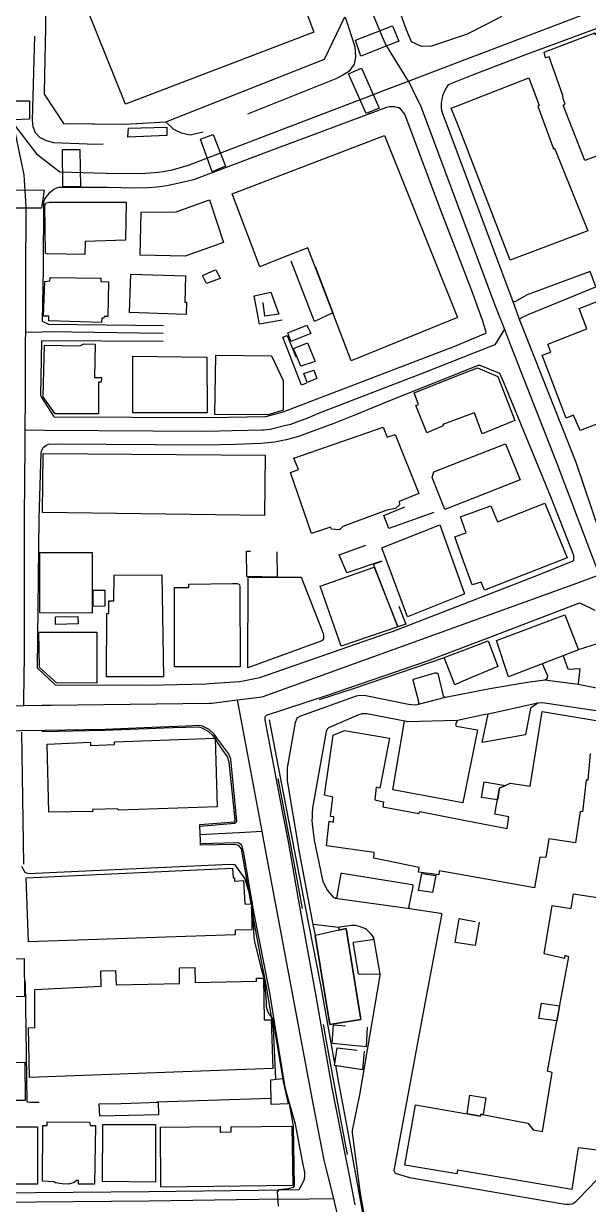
# Model space of a CAD drawing. Header units: millimetres. Extents: x 198785 to 203305, y 542885 to 545889.
# Drawn here: x 200602.1 to 200724.9, y 543152.6 to 543409.1 of the extents above; entities that cross this region are included whole.
import ezdxf

# ---------------------------------------------------------------- set-up
doc = ezdxf.new("R2010")
doc.units = ezdxf.units.MM
for name, pattern in [('FENCE_25K', [54.3, 28.7, -9.2, -16.4]), ('HIDDEN_BULD_25K', [28.8, 18.4, -10.4]), ('HIDDEN_IN_25K', [56.5, 36.5, -20])]:
    doc.linetypes.add(name, pattern=pattern)
for name, color, linetype in [('A0013117', 253, 'Continuous'), ('A0013118', 253, 'Continuous'), ('A0023217', 253, 'Continuous'), ('A0033324', 253, 'Continuous'), ('A0043325', 253, 'Continuous'), ('B0014111', 253, 'Continuous'), ('B0014112', 253, 'Continuous'), ('B0014113', 253, 'Continuous'), ('B0014115', 253, 'Continuous'), ('B0014116', 253, 'Continuous'), ('B0024120', 253, 'Continuous'), ('C0076117', 253, 'Continuous'), ('F0017111', 253, 'Continuous'), ('F0047224', 253, 'Continuous')]:
    doc.layers.add(name, color=color, linetype=linetype)

msp = doc.modelspace()

# ---------------------------------------------------------------- linework, layer by layer
at = {"layer": 'A0013117'}
for points in [[(200607.02, 543419.11), (200606.91, 543408.21), (200606.71, 543397.91), (200606.64, 543393.82), (200610.85, 543387.42), (200624.12, 543387.29), (200633.03, 543387.79), (200667.56, 543401.37), (200671.99, 543410.6)], [(200728.91, 543408.83), (200710.66, 543402.12), (200699.5, 543397.84), (200694.45, 543395.82), (200694.26, 543395.63), (200693.98, 543395.14), (200693.83, 543394.8), (200693.58, 543394.28), (200693.22, 543393.39), (200693.04, 543392.53), (200692.95, 543392.01), (200692.89, 543391.23), (200692.93, 543390.68), (200693.23, 543389.59), (200694.33, 543386.56), (200708.51, 543348.77), (200710.03, 543344.58), (200722.22, 543313.85), (200727.32, 543298.62)], [(200632.48, 543340.04), (200606.07, 543340.19), (200605.83, 543328.33), (200606.02, 543327.89), (200608.62, 543323.87), (200608.8, 543323.66), (200642.59, 543323.52), (200654.81, 543323.74), (200658.57, 543324.77), (200695.9, 543339.01), (200702.65, 543341.9), (200702.71, 543342.08), (200701.9, 543344.67), (200699.5, 543351.29), (200692.59, 543369.07), (200685, 543389.46), (200684.1, 543390.57), (200683.73, 543390.79), (200683.37, 543390.91), (200682.87, 543391.06), (200681.68, 543391.02), (200681.02, 543390.87), (200656.17, 543381.62), (200639.08, 543375.15), (200635.95, 543374.44), (200633.3, 543373.89), (200631.09, 543373.61), (200629.27, 543373.43), (200626.16, 543373.36), (200620.52, 543373.48), (200609.71, 543373.51), (200609.33, 543373.39), (200608.73, 543373.08), (200607.65, 543372.23), (200606.72, 543371.05), (200606.66, 543370.89), (200606.49, 543370.47), (200606.4, 543355.88), (200606.16, 543344.46), (200607.56, 543343.83), (200632.54, 543343.5)], [(200701.39, 543334.84), (200700.95, 543334.81), (200681.68, 543327.17), (200674.26, 543324.16), (200669.61, 543322.25), (200665.22, 543320.62), (200661.71, 543319.36), (200659.19, 543318.7), (200656.72, 543318.2), (200653.82, 543317.88), (200648.1, 543317.66), (200641.43, 543317.53), (200609.37, 543317.79), (200607.48, 543317.67), (200607.06, 543317.5), (200606.42, 543316.99), (200606.29, 543316.79), (200606.21, 543316.66), (200605.92, 543315.95), (200605.48, 543301.64), (200605.13, 543269.14), (200609, 543265.46), (200629.34, 543265.43), (200641.78, 543265.72), (200642.51, 543265.77), (200649.18, 543266.21), (200653.48, 543267.07), (200680.75, 543276.53), (200682.36, 543277.08), (200713.36, 543289.07), (200721.64, 543292.39), (200721.74, 543292.58), (200721.76, 543293.3), (200721.74, 543293.6), (200716.72, 543306.29), (200706.51, 543331.15), (200705.68, 543333.13), (200701.39, 543334.84)], [(200726.41, 543281.61), (200723.24, 543283.14), (200723.04, 543283.18), (200722.85, 543283.17), (200722.56, 543283.06), (200704.59, 543276.22), (200689.86, 543270.6), (200667.91, 543263.07), (200654.87, 543258.82), (200654.68, 543258.57), (200654.61, 543258.42), (200654.55, 543258.2), (200654.56, 543257.9), (200658.59, 543236.9), (200659.57, 543231.79), (200659.72, 543230.98), (200661.85, 543218.93), (200665.65, 543197.82), (200669.09, 543178.32), (200672.21, 543162.51), (200672.56, 543160.74), (200674.18, 543152.51)], [(200640.44, 543234.74), (200648.03, 543235.41), (200648.26, 543235.47), (200648.53, 543235.84), (200647.22, 543249.35), (200646.68, 543250.54), (200646, 543251.45), (200644.98, 543252.84), (200643.54, 543254.78), (200642.51, 543255.75), (200641.06, 543256.46), (200640.32, 543256.65), (200637.47, 543256.53), (200630.02, 543256.18), (200619.89, 543255.76), (200606.89, 543255.57), (200596.14, 543255.42)], [(200596.43, 543155.12), (200629.35, 543155.38), (200653.16, 543155.73), (200662.08, 543155.83), (200663.18, 543158.04), (200663.29, 543158.93), (200663.29, 543159.57), (200662.79, 543161.98), (200661.23, 543170.04), (200659.09, 543177.64), (200656.89, 543190.92), (200655.69, 543198.57), (200652.21, 543216.18), (200650.02, 543228.88), (200649.64, 543230.45), (200649.5, 543230.69), (200648.93, 543231.08), (200648.59, 543231.15), (200640.61, 543230.97)]]:
    msp.add_lwpolyline(points, dxfattribs=at)
at = {"layer": 'A0013118'}
for points in [[(200710.03, 543344.58), (200710.05, 543344.93), (200710.13, 543345.04), (200710.27, 543345.23), (200711.86, 543345.92), (200726.55, 543351.92), (200725.29, 543355.25), (200711.64, 543350.23), (200708.92, 543348.68), (200708.51, 543348.77)], [(200719.42, 543271.78), (200720.47, 543268.95), (200720.72, 543268.86), (200722.94, 543269.01), (200723.04, 543268.95), (200722.68, 543265.84), (200722.7, 543265.64)], [(200715.46, 543266.55), (200715.88, 543266.78), (200716.02, 543267), (200716.08, 543267.35), (200714.96, 543270.06)], [(200688, 543261.28), (200688.11, 543261.46), (200686.8, 543266.48), (200686.89, 543266.68), (200691.61, 543268.08), (200691.96, 543268.08), (200692.19, 543267.92), (200693.36, 543263.07), (200693.51, 543262.91), (200693.88, 543262.81)], [(200676.2, 543150.53), (200675.41, 543154.95), (200673.64, 543168.14), (200673.63, 543168.65), (200675.23, 543176.39), (200679.62, 543202.35), (200679.62, 543202.62), (200678.29, 543210.48), (200677.75, 543211.25), (200676.69, 543212.32), (200676.32, 543212.57), (200675.32, 543212.93), (200674.4, 543213.19), (200673.99, 543213.22), (200673.42, 543213.16), (200670.81, 543212.83), (200670.67, 543212.76), (200665.06, 543213.43), (200662.11, 543229.13), (200659.53, 543244.64), (200659.48, 543245.24), (200659.48, 543246.09), (200659.52, 543247.48), (200661.27, 543257.29), (200661.64, 543258.34), (200662.41, 543258.71), (200674.5, 543263.1), (200675.15, 543263.24), (200676.55, 543263.17), (200685.85, 543261.28), (200686.46, 543261.2), (200687.26, 543261.16), (200687.74, 543261.18), (200688, 543261.28), (200693.88, 543262.81), (200703.52, 543264.66), (200711.71, 543266.05), (200715.46, 543266.55), (200722.7, 543265.64), (200730.32, 543264.08)], [(200714.97, 543261.58), (200713.94, 543261.5), (200703.16, 543259.1), (200702.48, 543259.06), (200696.5, 543257.75), (200685.53, 543257.42), (200685.38, 543257.52), (200676.73, 543259.17), (200675.71, 543259.14), (200674.79, 543258.9), (200668.41, 543256.1), (200668.17, 543255.83), (200667.9, 543255.33), (200664.92, 543238.72), (200664.87, 543237.54), (200664.84, 543236.75), (200664.83, 543236.02), (200664.86, 543235.28), (200665.31, 543231.72), (200667.06, 543223.41), (200667.22, 543222.76), (200668.21, 543220.8), (200669.48, 543219.26), (200669.9, 543219.1), (200686.12, 543216.92), (200692.78, 543215.88), (200692.96, 543215.8), (200693.01, 543215.42), (200688.9, 543193.96), (200682.6, 543159.96), (200682.93, 543159.41), (200686.01, 543158.43), (200718.57, 543152.89), (200719.91, 543152.67), (200720.88, 543152.63), (200721.43, 543152.71), (200721.7, 543152.85), (200722.19, 543153.24), (200722.84, 543153.91), (200732.49, 543163.88)], [(200713.94, 543261.5), (200712.31, 543260.42), (200711.27, 543254.6), (200701.83, 543252.95), (200703.16, 543259.1)], [(200727.56, 543259.66), (200714.97, 543261.58)], [(200696.5, 543257.75), (200696.05, 543256.9), (200696.14, 543256.47), (200700.78, 543255.71), (200697.62, 543239.87), (200682.43, 543242.7), (200684.97, 543257.6)], [(200686.12, 543216.92), (200685.92, 543217.08), (200686.81, 543221.64), (200686.8, 543221.85), (200686.62, 543222.06), (200671.36, 543224.48), (200671.13, 543224.48), (200670.17, 543219.15), (200669.9, 543219.1)], [(200670.67, 543212.76), (200670.67, 543212.17), (200672.25, 543212.52), (200675.46, 543192.81), (200668.73, 543191.71), (200665.54, 543211.04), (200665.6, 543211.05), (200665.06, 543213.43)], [(200679.62, 543202.62), (200675.29, 543202.53), (200674.97, 543202.69), (200673.89, 543209.16), (200673.85, 543209.35), (200673.87, 543209.55), (200677.99, 543210.14), (200678.26, 543210.29), (200678.29, 543210.48)]]:
    msp.add_lwpolyline(points, dxfattribs=at)
at = {"layer": 'A0023217'}
for points in [[(200685.79, 543396.6), (200682.05, 543402.67), (200680.79, 543404.71), (200680.25, 543406), (200669.86, 543430.97), (200646.59, 543485.5), (200620.95, 543546.19), (200619.81, 543553.29), (200612.15, 543572.96)], [(200685.79, 543396.6), (200693.57, 543399.56), (200730.14, 543413.45), (200730.73, 543413.68), (200750.26, 543421.3), (200768.85, 543428.52), (200807.53, 543443.54), (200810.2, 543444.8), (200813.37, 543446.29)], [(200599.98, 543387.33), (200604.95, 543380.8), (200609.99, 543376.91), (200620.09, 543376.61), (200627.16, 543376.57), (200628.71, 543376.61), (200631.38, 543376.84), (200632.48, 543376.98), (200634.75, 543377.43), (200638.02, 543378.34), (200657.67, 543385.91), (200678.79, 543393.94), (200680.05, 543394.42), (200685.79, 543396.6)], [(200685.79, 543396.6), (200687.66, 543392.81), (200688.41, 543391.31), (200704.52, 543348.18), (200705.61, 543345.38), (200706.65, 543342.72)], [(200602.6, 543342.04), (200602.61, 543344.42), (200602.65, 543353.76), (200602.73, 543369.3), (200602.25, 543376.23), (200599.98, 543387.33)], [(200706.65, 543342.72), (200704.56, 543339.34), (200703.66, 543338.98), (200688.79, 543333.09), (200666.42, 543324.46), (200664.09, 543323.51), (200661.89, 543322.69), (200660.14, 543322.06), (200658.88, 543321.73), (200655.77, 543320.97), (200654.32, 543320.81), (200654.1, 543320.8), (200647.45, 543320.62), (200642.01, 543320.53), (200606.74, 543320.74), (200602.47, 543320.77)], [(200602.47, 543320.77), (200602.53, 543327.99), (200602.53, 543328.17), (200602.59, 543340.17), (200602.6, 543342.04)], [(200632.51, 543341.77), (200607.56, 543342.15), (200606.11, 543342.12), (200602.6, 543342.04)], [(200706.65, 543342.72), (200708.01, 543339.26), (200717.97, 543313.79), (200725.39, 543294.26), (200727.26, 543289.36)], [(200602.18, 543261.01), (200602.3, 543268.22), (200602.33, 543270.59), (200602.33, 543271.73), (200602.33, 543301.87), (200602.45, 543317.54), (200602.47, 543320.77)], [(200648.62, 543262.22), (200653.98, 543262.88), (200654.23, 543262.92), (200722.37, 543287.59), (200727.26, 543289.36)], [(200602.18, 543261.01), (200606.18, 543261.05), (200608.14, 543261.07), (200642.51, 543261.52), (200643.09, 543261.52), (200648.62, 543262.22)], [(200653.99, 543233.66), (200653.48, 543236.36), (200649.57, 543257.19), (200648.62, 543262.22)], [(200584.64, 543260.82), (200586.93, 543260.85), (200595.37, 543260.94), (200602.18, 543261.01)], [(200640.52, 543232.93), (200644.52, 543233.21), (200648.99, 543233.42), (200653.99, 543233.66)], [(200669.56, 543153.91), (200668.01, 543160.17), (200667.5, 543162.25), (200665.16, 543174.18), (200654.44, 543231.23), (200653.99, 543233.66)], [(200543.81, 543152.59), (200546.25, 543152.68), (200548.71, 543152.77), (200553.62, 543152.76), (200574.74, 543152.78), (200596.46, 543153.12), (200629.38, 543153.38), (200653.19, 543153.73), (200664.32, 543153.85), (200669.56, 543153.91)], [(200671.34, 543146.67), (200670.52, 543150.01), (200669.97, 543152.22), (200669.56, 543153.91)]]:
    msp.add_lwpolyline(points, dxfattribs=at)
at = {"layer": 'A0033324', "linetype": 'HIDDEN_IN_25K', "flags": 128}
for points in [[(200619.44, 543382.9), (200617.8, 543382.83), (200608.72, 543383.25), (200607.11, 543383.64), (200605.7, 543384.36), (200604.73, 543385.42), (200604.22, 543386.71), (200604.09, 543388.16), (200604.91, 543419.6), (200604.07, 543429.09), (200601.84, 543441.25), (200598.24, 543452.92), (200591.83, 543470.52), (200591.78, 543470.84), (200591.92, 543471.15), (200593.82, 543471.82), (200600.31, 543454.87), (200606.4, 543439.9), (200607.07, 543438.14), (200607.14, 543437.05), (200607.04, 543429.53), (200607.03, 543421.86), (200607.02, 543419.11), (200606.91, 543408.21), (200606.71, 543397.91), (200606.64, 543393.82), (200610.85, 543387.42), (200624.12, 543387.29), (200623.05, 543385.11), (200621, 543383.37), (200619.44, 543382.9)], [(200705.81, 543410.49), (200698.56, 543406.81), (200690.79, 543404.19), (200688.66, 543404.15), (200686.46, 543405.18), (200685.25, 543408.1), (200683.17, 543413.77), (200691.13, 543409.98), (200702.19, 543414.11), (200702.85, 543415.22), (200702, 543418.23), (200706.95, 543420.28), (200708.59, 543414.34), (200707.83, 543412.45), (200705.81, 543410.49)], [(200641.16, 543385.56), (200638.36, 543384.91), (200636.47, 543385.32), (200634.82, 543386.13), (200633.03, 543387.79), (200667.56, 543401.37), (200671.99, 543410.6), (200674.13, 543404.13), (200674.27, 543401.93), (200673.99, 543400.3), (200672.81, 543398.71), (200671.55, 543397.88), (200670, 543397.09), (200641.16, 543385.56)]]:
    msp.add_lwpolyline(points, dxfattribs=at)
at = {"layer": 'A0043325'}
for points in [[(200683.68, 543405.29), (200675.47, 543402.04), (200674.29, 543405.53), (200682.36, 543408.65), (200683.68, 543405.29)], [(200679.42, 543390.78), (200676.61, 543389.61), (200672.8, 543398.18), (200675.6, 543399.41), (200679.42, 543390.78)], [(200603.44, 543388.39), (200593.16, 543387.9), (200593.47, 543392.34), (200603.46, 543392.34), (200603.44, 543388.39)], [(200633.27, 543384.8), (200624.81, 543384.43), (200624.93, 543386.41), (200633.29, 543386.61), (200633.27, 543384.8)], [(200646.01, 543378.12), (200643.13, 543376.95), (200640.61, 543384.01), (200643.36, 543385.04), (200646.01, 543378.12)], [(200614.53, 543373.66), (200610.7, 543373.63), (200610.61, 543381.73), (200614.35, 543381.76), (200614.53, 543373.66)], [(200606.62, 543372.92), (200606.05, 543369), (200597.47, 543369.02), (200597.38, 543373.04), (200606.62, 543372.92)]]:
    msp.add_lwpolyline(points, dxfattribs=at)
at = {"layer": 'B0014111'}
for points in [[(200665.2, 543407.28), (200624.27, 543391.62), (200612.14, 543421.86), (200653.75, 543438.17), (200665.2, 543407.28)], [(200729.1, 543407.02), (200729.7, 543406.75), (200730.21, 543406.3), (200730.73, 543405.77), (200738.89, 543385.12), (200735.73, 543384.05), (200735.88, 543383.71), (200724.16, 543379.4), (200719.41, 543391.43), (200719.87, 543391.61), (200719.42, 543392.75), (200719.34, 543393.48), (200716.36, 543401.9), (200715.62, 543401.67), (200715.28, 543402.93), (200726.3, 543407.13), (200726.33, 543406.77), (200726.85, 543407.08), (200727.56, 543407.15), (200728.36, 543407.16), (200729.1, 543407.02)], [(200713.9, 543391.19), (200717.33, 543381.9), (200717.58, 543382.02), (200724.78, 543364.1), (200707.94, 543357.75), (200697.01, 543385.88), (200695.12, 543390.74), (200696.98, 543391.46), (200711.96, 543397.32), (200714.21, 543391.36), (200713.9, 543391.19)], [(200669.36, 543346.25), (200663.96, 543360.43), (200659.78, 543358.78), (200653.51, 543356.29), (200647.45, 543372.12), (200680.63, 543384.81), (200696.43, 543345.29), (200673.32, 543335.83), (200669.36, 543346.25)], [(200615.53, 543361.81), (200615.49, 543358.99), (200607.29, 543359.08), (200606.87, 543359.26), (200606.79, 543369.65), (200607.03, 543370.2), (200607.67, 543370.34), (200624.41, 543370.34), (200624.32, 543362.04), (200615.53, 543361.81)], [(200645.63, 543361.57), (200637.3, 543358.6), (200627.51, 543358.81), (200627.69, 543368.14), (200635.29, 543368.19), (200642.53, 543370.83), (200645.63, 543361.57)], [(200620.61, 543353.05), (200620.47, 543345.52), (200619.64, 543345.52), (200619.62, 543345.09), (200619.13, 543345.1), (200619.08, 543344.22), (200607.66, 543344.52), (200607.65, 543345.55), (200606.5, 543345.55), (200606.77, 543353.08), (200607.86, 543353.2), (200607.91, 543353.99), (200618.92, 543353.81), (200618.94, 543353.12), (200620.61, 543353.05)], [(200729.46, 543349.77), (200731.22, 543344.66), (200732.18, 543344.95), (200736.69, 543332.4), (200737.72, 543332.87), (200739.82, 543327.42), (200738.88, 543327.37), (200739.1, 543326.83), (200723.1, 543320.74), (200721.66, 543324.09), (200720.06, 543323.39), (200714.9, 543337.07), (200716.74, 543337.77), (200716.13, 543339.48), (200724.6, 543342.81), (200722.94, 543347.22), (200729.46, 543349.77)], [(200617.7, 543339.46), (200617.57, 543332.27), (200619.07, 543332.26), (200619.04, 543331.19), (200618.46, 543331.19), (200618.4, 543324.35), (200613.26, 543324.37), (200609.01, 543324.38), (200606.42, 543328.05), (200606.68, 543339.24), (200614.38, 543339.11), (200615.21, 543339.52), (200617.7, 543339.46)], [(200705.25, 543332.45), (200708.94, 543322.88), (200701.84, 543320.01), (200700.13, 543324.53), (200697.34, 543323.52), (200693.25, 543322.04), (200693.33, 543321.73), (200689.78, 543320.23), (200687.44, 543326.12), (200687.99, 543326.34), (200687.06, 543328.93), (200697.29, 543332.94), (200700.81, 543334.32), (200705.25, 543332.45)], [(200697.44, 543305), (200693.72, 543303.54), (200690.94, 543310.52), (200691.33, 543311.77), (200697.39, 543314.13), (200706.91, 543317.85), (200710.12, 543309.98), (200697.44, 543305)], [(200715.47, 543304.94), (200720.33, 543293.04), (200702.32, 543286.04), (200701.62, 543287.76), (200699.66, 543287.19), (200697.5, 543293.14), (200695.89, 543297.61), (200697.48, 543298.18), (200698.38, 543298.51), (200697.46, 543300.95), (200697.09, 543301.95), (200697.45, 543302.09), (200703.7, 543304.38), (200705.18, 543300.9), (200715.47, 543304.94)], [(200617.02, 543294.25), (200617.03, 543281.07), (200605.67, 543281.09), (200605.69, 543294.19), (200617.02, 543294.25)], [(200683.49, 543278.04), (200671.21, 543273.86), (200666.58, 543286.89), (200678.38, 543291.07), (200683.49, 543278.04)], [(200632.17, 543289.35), (200632.55, 543267.22), (200620.14, 543267.2), (200620.21, 543280.94), (200620.68, 543280.97), (200620.69, 543283.72), (200621.79, 543283.74), (200621.84, 543289.29), (200632.17, 543289.35)], [(200649.16, 543286.76), (200649.22, 543269.35), (200634.93, 543269.36), (200634.94, 543286.6), (200638.03, 543286.6), (200638.04, 543287.37), (200647.56, 543287.46), (200648.54, 543287.46), (200648.92, 543287.37), (200649.09, 543287.22), (200649.16, 543286.76)], [(200666.98, 543275.06), (200650.86, 543269.14), (200650.95, 543288.85), (200662.5, 543288.84), (200667.18, 543276.81), (200667.31, 543276.27), (200667.36, 543275.73), (200667.32, 543275.48), (200666.98, 543275.06)], [(200722.78, 543273.08), (200707.58, 543267.21), (200704.93, 543275.08), (200719.77, 543280.67), (200722.78, 543273.08)], [(200618.05, 543276.89), (200618.03, 543265.81), (200609.27, 543265.89), (200605.6, 543269.27), (200605.43, 543276.88), (200618.05, 543276.89)], [(200697.64, 543266.24), (200695.89, 543265.49), (200693.58, 543271.39), (200697.61, 543272.93), (200703.12, 543275.03), (200705.23, 543269.49), (200697.64, 543266.24)]]:
    msp.add_lwpolyline(points, dxfattribs=at)
at = {"layer": 'B0014112'}
for points in [[(200602.32, 543197.74), (200596.85, 543197.68), (200596.85, 543198.46), (200588.42, 543198.47), (200588.43, 543205.96), (200602.26, 543206.06), (200602.32, 543197.74)], [(200602.38, 543183.51), (200602.5, 543175.2), (200596.81, 543175.15), (200596.78, 543176.31), (200588.63, 543176.03), (200588.59, 543183.36), (200602.38, 543183.51)]]:
    msp.add_lwpolyline(points, dxfattribs=at)
at = {"layer": 'B0014113'}
for points in [[(200637.56, 543348.58), (200637.47, 543345.95), (200625.2, 543346.33), (200625.45, 543354.65), (200637.32, 543354.32), (200637.22, 543348.58), (200637.56, 543348.58)], [(200641.97, 543336.67), (200642.02, 543324.53), (200625.91, 543324.57), (200625.9, 543336.86), (200641.97, 543336.67)], [(200658.56, 543325.14), (200655.33, 543324.16), (200643.7, 543324.17), (200643.96, 543337.07), (200656.03, 543336.91), (200658.57, 543331.55), (200658.56, 543325.14)], [(200680.28, 543321.43), (200681.18, 543319.29), (200682.95, 543319.84), (200688.09, 543307.01), (200683.8, 543305.33), (200683.88, 543304.59), (200683.01, 543303.75), (200681.11, 543303.4), (200671.52, 543299.84), (200670.81, 543299.16), (200669.08, 543299.32), (200668.87, 543299.76), (200664.73, 543298.37), (200660.16, 543311.6), (200661.88, 543312.22), (200660.9, 543314.68), (200680.28, 543321.43)], [(200654.66, 543315.35), (200654.51, 543302.29), (200606.22, 543302.9), (200606.41, 543315.76), (200654.66, 543315.35)], [(200697.55, 543285.03), (200685.59, 543280.28), (200680.02, 543295.27), (200692.66, 543300.2), (200697.54, 543286.48), (200697.99, 543285.21), (200697.55, 543285.03)], [(200643.77, 543253.91), (200644.2, 543238.99), (200622.88, 543238.27), (200622.54, 543238.55), (200617.14, 543238.42), (200617.16, 543237.98), (200607.62, 543237.8), (200607.28, 543252.61), (200616.72, 543252.99), (200616.71, 543252.33), (200621.87, 543252.53), (200621.9, 543253.09), (200643.77, 543253.91)], [(200605.18, 543169.44), (200605.17, 543156.98), (200593.17, 543156.97), (200593.1, 543169.44), (200605.18, 543169.44)], [(200617.75, 543169.76), (200617.58, 543156.98), (200614.05, 543156.98), (200614.07, 543157.79), (200613.67, 543157.81), (200613.12, 543157.36), (200611.92, 543156.98), (200610.52, 543157.04), (200609.1, 543157.31), (200608.69, 543157.48), (200606.27, 543157.62), (200606.31, 543169.74), (200607.25, 543169.75), (200607.29, 543170.57), (200616.5, 543170.47), (200616.59, 543169.76), (200617.75, 543169.76)], [(200630.81, 543169.98), (200630.85, 543157.43), (200619.33, 543157.6), (200619.38, 543169.98), (200630.81, 543169.98)], [(200644.9, 543169.56), (200644.9, 543168.31), (200647.28, 543168.36), (200647.27, 543169.49), (200660.48, 543169.63), (200660.67, 543156.71), (200631.97, 543156.34), (200631.93, 543169.39), (200644.9, 543169.56)]]:
    msp.add_lwpolyline(points, dxfattribs=at)
at = {"layer": 'B0014115'}
for points in [[(200706.87, 543243.61), (200707.94, 543244.11), (200712.28, 543243.45), (200714.84, 543259.68), (200726.64, 543257.73)], [(200725.31, 543250.57), (200724.77, 543244.8), (200724.41, 543244.74), (200723.64, 543237.88), (200723.15, 543237.94), (200722.14, 543231.18), (200716.33, 543232.02), (200715.67, 543227.93), (200714.39, 543228.06), (200713.23, 543221.41), (200697.87, 543224.14), (200692.48, 543225.1), (200692.39, 543224.22), (200687.99, 543224.81), (200688.12, 543225.78), (200678.27, 543227.8), (200678.37, 543229.04), (200667.98, 543230.47), (200668.57, 543235.83), (200669.49, 543235.63), (200669.6, 543236.81), (200668.87, 543236.89), (200669.36, 543241.05), (200667.57, 543241.49), (200669.41, 543254.52), (200671.9, 543255.59), (200681.66, 543253.87), (200679.57, 543243.06), (200678.8, 543243.21), (200678.48, 543240.47), (200680.39, 543240.08), (200680.24, 543238.94), (200688.03, 543237.53), (200688.26, 543237.93), (200697.81, 543236.08), (200707.25, 543234.26), (200707.64, 543236.8), (200704.6, 543237.35), (200705.63, 543243.02), (200706.87, 543243.61)], [(200647.55, 543225.66), (200647.71, 543223.55), (200647.99, 543223.55), (200648, 543222.86), (200649.98, 543222.96), (200650.23, 543217.89), (200651.72, 543217.86), (200651.74, 543212.27), (200648.15, 543212.16), (200648.17, 543211.2), (200603.24, 543209.68), (200602.68, 543223.58), (200647.55, 543225.66)], [(200726.81, 543164.39), (200722.72, 543164.9), (200721.33, 543155.86), (200698.21, 543159.73), (200696.44, 543160.03), (200696.3, 543159.24), (200685.01, 543161.16), (200687.32, 543174.23), (200698.14, 543172.35), (200701.45, 543171.77), (200701.57, 543172.2), (200711.76, 543170.24), (200712.89, 543168.78), (200714.96, 543168.43), (200717.01, 543181.26), (200716.06, 543181.56), (200720.64, 543206.39), (200719.79, 543206.65), (200719.75, 543206.06), (200715.29, 543207.05), (200717.03, 543217.56), (200721.17, 543216.87), (200721.67, 543220.06), (200733.07, 543218.31)], [(200639.36, 543204.08), (200639.46, 543200.8), (200652.8, 543201.13), (200652.8, 543201.74), (200654.26, 543201.76), (200654.43, 543192.68), (200655.95, 543192.67), (200656.29, 543182.11), (200603.4, 543180.16), (200603.19, 543190.94), (200604.61, 543191), (200604.61, 543199.26), (200619.02, 543200.04), (200618.94, 543203.34), (200622.15, 543203.39), (200622.26, 543200.28), (200636.03, 543200.63), (200636.04, 543204.02), (200639.36, 543204.08)]]:
    msp.add_lwpolyline(points, dxfattribs=at)
at = {"layer": 'B0014116', "linetype": 'HIDDEN_BULD_25K', "flags": 128}
for points in [[(200669.36, 543346.25), (200665.36, 543344.43), (200659.78, 543358.78), (200663.96, 543360.43), (200669.36, 543346.25)], [(200644.89, 543353.72), (200641.88, 543352.67), (200641.07, 543354.39), (200643.53, 543355.48), (200643.94, 543355.66), (200644.35, 543354.82), (200644.89, 543353.72)], [(200664.56, 543341.78), (200660.25, 543340.07), (200659.58, 543341.95), (200663.75, 543343.57), (200664.56, 543341.78)], [(200663.61, 543331), (200662.53, 543330.57), (200658.47, 543341.01), (200659.42, 543341.37), (200663.61, 543331)], [(200665.49, 543335.74), (200662.42, 543334.69), (200660.78, 543338.51), (200663.89, 543339.77), (200665.49, 543335.74)], [(200665.89, 543331.99), (200663.81, 543331.17), (200663.07, 543333.12), (200665.23, 543333.84), (200665.89, 543331.99)], [(200691.33, 543302.94), (200681.54, 543299.42), (200680.42, 543302.26), (200690.31, 543306.24), (200691.33, 543302.94)], [(200679.98, 543292.37), (200672.44, 543289.79), (200670.76, 543293.74), (200678.52, 543296.51), (200679.98, 543292.37)], [(200657.19, 543294.39), (200657.24, 543288.88), (200650.68, 543289.03), (200650.63, 543294.51), (200657.19, 543294.39)], [(200685.24, 543278.64), (200683.5, 543278.04), (200678.2, 543291.67), (200680.01, 543292.31), (200685.24, 543278.64)], [(200619.8, 543282.55), (200617.29, 543282.52), (200617.28, 543286.07), (200619.8, 543286.03), (200619.8, 543282.55)], [(200613.98, 543278.72), (200609.1, 543278.58), (200609.06, 543280.27), (200613.95, 543280.32), (200613.98, 543278.72)], [(200706.87, 543243.61), (200705.62, 543243.02), (200705.16, 543240.46), (200701.66, 543241), (200702.29, 543244.42), (200706.87, 543243.61)], [(200691.77, 543224.07), (200691.03, 543220.34), (200687.96, 543220.77), (200688.69, 543224.52), (200691.77, 543224.07)], [(200701.19, 543213.95), (200700.27, 543208.88), (200697.95, 543209.22), (200695.98, 543209.51), (200696.82, 543214.71), (200697.92, 543214.52), (200701.19, 543213.95)], [(200718.66, 543195.77), (200718.05, 543192.46), (200714.17, 543193.01), (200714.74, 543196.32), (200718.66, 543195.77)], [(200676.84, 543191.11), (200676.58, 543186.8), (200669.2, 543187.55), (200669.51, 543191.59), (200676.84, 543191.11)], [(200676.16, 543185.91), (200675.8, 543181.84), (200669.76, 543182.8), (200670.32, 543186.62), (200676.16, 543185.91)], [(200659.67, 543174.46), (200655.96, 543174.29), (200655.88, 543179.69), (200658.4, 543179.99), (200659.67, 543174.46)], [(200702.59, 543175.78), (200702.03, 543172.13), (200701.55, 543172.22), (200701.43, 543171.79), (200698.54, 543172.3), (200699.14, 543176.32), (200702.59, 543175.78)]]:
    msp.add_lwpolyline(points, dxfattribs=at)
at = {"layer": 'B0024120', "linetype": 'FENCE_25K', "flags": 128}
for points in [[(200722.75, 543273.15), (200728.28, 543274.92), (200728.53, 543274.74), (200733.68, 543260.31), (200738.45, 543247.54), (200739.94, 543243.98), (200741.47, 543240.17)], [(200693.59, 543271.37), (200673.76, 543264.62), (200654.98, 543258.46), (200654.96, 543258.08), (200660.32, 543229.92), (200662.83, 543216.01), (200668.53, 543184.89), (200671.03, 543171.05), (200674.9, 543150.83), (200675.37, 543150.07), (200675.59, 543149.92), (200677.56, 543149.28), (200681.45, 543148.42), (200686.44, 543147.44), (200718.31, 543141.36)], [(200601.71, 543255.22), (200602.26, 543219.72), (200602.88, 543174.88), (200603.47, 543174.85), (200620.83, 543174.66), (200623.68, 543174.62), (200655.88, 543175.68)]]:
    msp.add_lwpolyline(points, dxfattribs=at)
at = {"layer": 'C0076117'}
for points in [[(200658.32, 543344.66), (200653.39, 543343.81), (200652.27, 543349.98), (200655.92, 543350.81), (200657.64, 543345.98), (200654.58, 543345.56), (200654.25, 543348.54)], [(200672.25, 543212.52), (200670.67, 543212.17), (200665.6, 543211.05), (200665.54, 543211.04), (200668.73, 543191.71), (200675.46, 543192.81), (200672.25, 543212.52)], [(200631.5, 543174.72), (200623.35, 543174.44), (200618.48, 543174.41), (200618.61, 543171.87), (200631.51, 543172.13), (200631.5, 543174.72)]]:
    msp.add_lwpolyline(points, dxfattribs=at)
at = {"layer": 'F0017111', "elevation": 30}
msp.add_lwpolyline([(200601.72, 543226.05), (200602.38, 543224.79), (200603.15, 543224.49), (200646.97, 543226.51), (200648, 543226.43), (200650.21, 543223.33), (200651.86, 543218.02), (200652.2, 543210.56), (200652.34, 543209.71), (200653.93, 543203.23), (200654.28, 543202.14), (200654.46, 543201.7), (200654.85, 543196.67), (200654.9, 543195.51), (200655.15, 543194.69), (200655.44, 543194), (200655.58, 543193.84), (200656.35, 543192.85), (200658.44, 543180.17), (200658.99, 543177.75), (200659.85, 543174.55), (200660.75, 543169.61), (200660.95, 543156.65), (200660.72, 543156.3), (200659.65, 543155.98), (200657.59, 543155.74), (200657.3, 543155.37), (200657.47, 543152.21)], dxfattribs=at)
at = {"layer": 'F0047224'}
for points in [[(200651.59, 543217.87), (200649.49, 543229.88), (200649.18, 543230.29), (200648.97, 543230.51), (200648.6, 543230.64), (200648.29, 543230.72), (200647.94, 543230.8), (200640.63, 543230.65), (200640.61, 543230.97), (200640.58, 543231.67), (200640.44, 543234.74), (200640.42, 543235.1), (200648.01, 543235.71), (200648.16, 543236.13), (200646.84, 543248.65), (200646.5, 543249.85), (200644.78, 543252.21), (200644.32, 543252.97), (200643.77, 543253.91), (200643.29, 543254.48), (200642.36, 543255.37), (200640.98, 543256.05), (200640.75, 543256.15), (200640.52, 543256.23), (200640.27, 543256.3), (200634.61, 543256.15), (200619.74, 543255.56), (200606.13, 543255.28)], [(200669.83, 543183.25), (200666.76, 543200.28), (200663.38, 543217.59), (200657.58, 543247.68), (200655.62, 543257.9)], [(200656.97, 543179.82), (200656.48, 543190.8), (200654.86, 543200.3), (200653.54, 543206.95), (200652.2, 543214.38), (200651.72, 543217.12)], [(200669.91, 543182.77), (200670.58, 543179.07), (200672.38, 543169.44), (200675.81, 543150.78), (200675.91, 543150.51), (200676.57, 543150.29), (200718.52, 543141.88)]]:
    msp.add_lwpolyline(points, dxfattribs=at)

doc.saveas('drawing.dxf')
